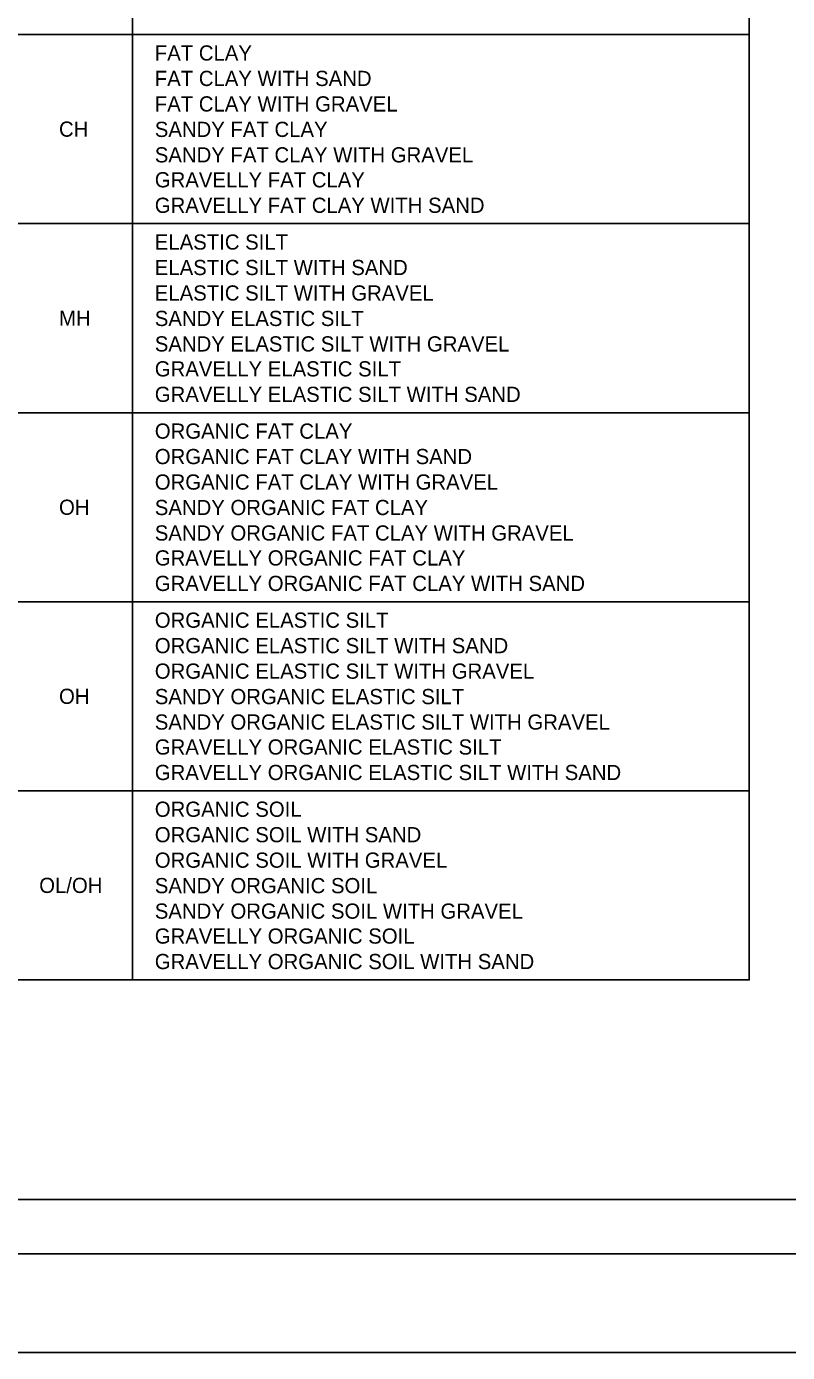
# Model space of a CAD drawing. Extents: x -894 to 866, y -476 to 714.
# Drawn here: x -330 to 20, y -476 to 134 of the extents above; entities that cross this region are included whole.
import ezdxf

# ---------------------------------------------------------------- set-up
doc = ezdxf.new("R2010")
doc.units = 0
for name, color, linetype in [('10 Sheet Format', 7, 'Continuous'), ('14 Ramp Anno', 7, 'Continuous'), ('57 Undefined', 7, 'Continuous')]:
    doc.layers.add(name, color=color, linetype=linetype)

msp = doc.modelspace()

# ---------------------------------------------------------------- linework, layer by layer
at = {"layer": '10 Sheet Format'}
msp.add_line((-438.75, -406.04), (199.07, -406.04), dxfattribs=at)
for points in [[(-894.04, 713.56), (865.96, 713.56), (865.96, -476.44), (-894.04, -476.44)], [(-863.43, 668.96), (836.57, 668.96), (836.57, -431.04), (-863.43, -431.04)], [(-863.43, 668.96), (836.57, 668.96), (836.57, -431.04), (-863.43, -431.04)]]:
    msp.add_lwpolyline(points, close=True, dxfattribs=at)
at = {"layer": '14 Ramp Anno'}
msp.add_lwpolyline([(-745.02, -304.81), (2.57, -304.81), (2.57, 608.93), (-745.02, 608.93)], close=True, dxfattribs=at)
for points in [[(-281.46, 588.06), (-281.46, -304.81)], [(-745.04, 130.64), (2.57, 130.64)], [(-745.04, 43.55), (2.57, 43.55)], [(-745.04, -43.54), (2.57, -43.54)], [(-745.04, -130.63), (2.57, -130.63)], [(-745.04, -217.72), (2.57, -217.72)], [(-380.35, -304.81), (-102.15, -304.81)]]:
    msp.add_lwpolyline(points, dxfattribs=at)

# ---------------------------------------------------------------- texts
at = {"layer": '57 Undefined'}
for s, p in [('FAT CLAY', (-271.25, 118.67)), ('FAT CLAY WITH SAND', (-271.25, 106.94)), ('FAT CLAY WITH GRAVEL', (-271.25, 95.2)), ('CH', (-315.37, 83.59)), ('SANDY FAT CLAY', (-271.25, 83.47)), ('SANDY FAT CLAY WITH GRAVEL', (-271.25, 71.74)), ('GRAVELLY FAT CLAY', (-271.25, 60.25)), ('GRAVELLY FAT CLAY WITH SAND', (-271.25, 48.51)), ('ELASTIC SILT', (-271.25, 31.58)), ('ELASTIC SILT WITH SAND', (-271.25, 19.85)), ('ELASTIC SILT WITH GRAVEL', (-271.25, 8.11)), ('MH', (-315.37, -3.5)), ('SANDY ELASTIC SILT', (-271.25, -3.62)), ('SANDY ELASTIC SILT WITH GRAVEL', (-271.25, -15.35)), ('GRAVELLY ELASTIC SILT', (-271.25, -26.84)), ('GRAVELLY ELASTIC SILT WITH SAND', (-271.25, -38.58)), ('ORGANIC FAT CLAY', (-271.25, -55.51)), ('ORGANIC FAT CLAY WITH SAND', (-271.25, -67.24)), ('ORGANIC FAT CLAY WITH GRAVEL', (-271.25, -78.98)), ('OH', (-315.37, -90.59)), ('SANDY ORGANIC FAT CLAY', (-271.25, -90.71)), ('SANDY ORGANIC FAT CLAY WITH GRAVEL', (-271.25, -102.44)), ('GRAVELLY ORGANIC FAT CLAY', (-271.25, -113.93)), ('GRAVELLY ORGANIC FAT CLAY WITH SAND', (-271.25, -125.67)), ('ORGANIC ELASTIC SILT', (-271.25, -142.6)), ('ORGANIC ELASTIC SILT WITH SAND', (-271.25, -154.33)), ('ORGANIC ELASTIC SILT WITH GRAVEL', (-271.25, -166.07)), ('OH', (-315.37, -177.68)), ('SANDY ORGANIC ELASTIC SILT', (-271.25, -177.8)), ('SANDY ORGANIC ELASTIC SILT WITH GRAVEL', (-271.25, -189.53)), ('GRAVELLY ORGANIC ELASTIC SILT', (-271.25, -201.02)), ('GRAVELLY ORGANIC ELASTIC SILT WITH SAND', (-271.25, -212.76)), ('ORGANIC SOIL', (-271.25, -229.69)), ('ORGANIC SOIL WITH SAND', (-271.25, -241.42)), ('ORGANIC SOIL WITH GRAVEL', (-271.25, -253.15)), ('OL/OH', (-324.5, -264.77)), ('SANDY ORGANIC SOIL', (-271.25, -264.89)), ('SANDY ORGANIC SOIL WITH GRAVEL', (-271.25, -276.62)), ('GRAVELLY ORGANIC SOIL', (-271.25, -288.11)), ('GRAVELLY ORGANIC SOIL WITH SAND', (-271.25, -299.85))]:
    msp.add_text(s, height=7, dxfattribs=at).set_placement(p)

doc.saveas('drawing.dxf')
